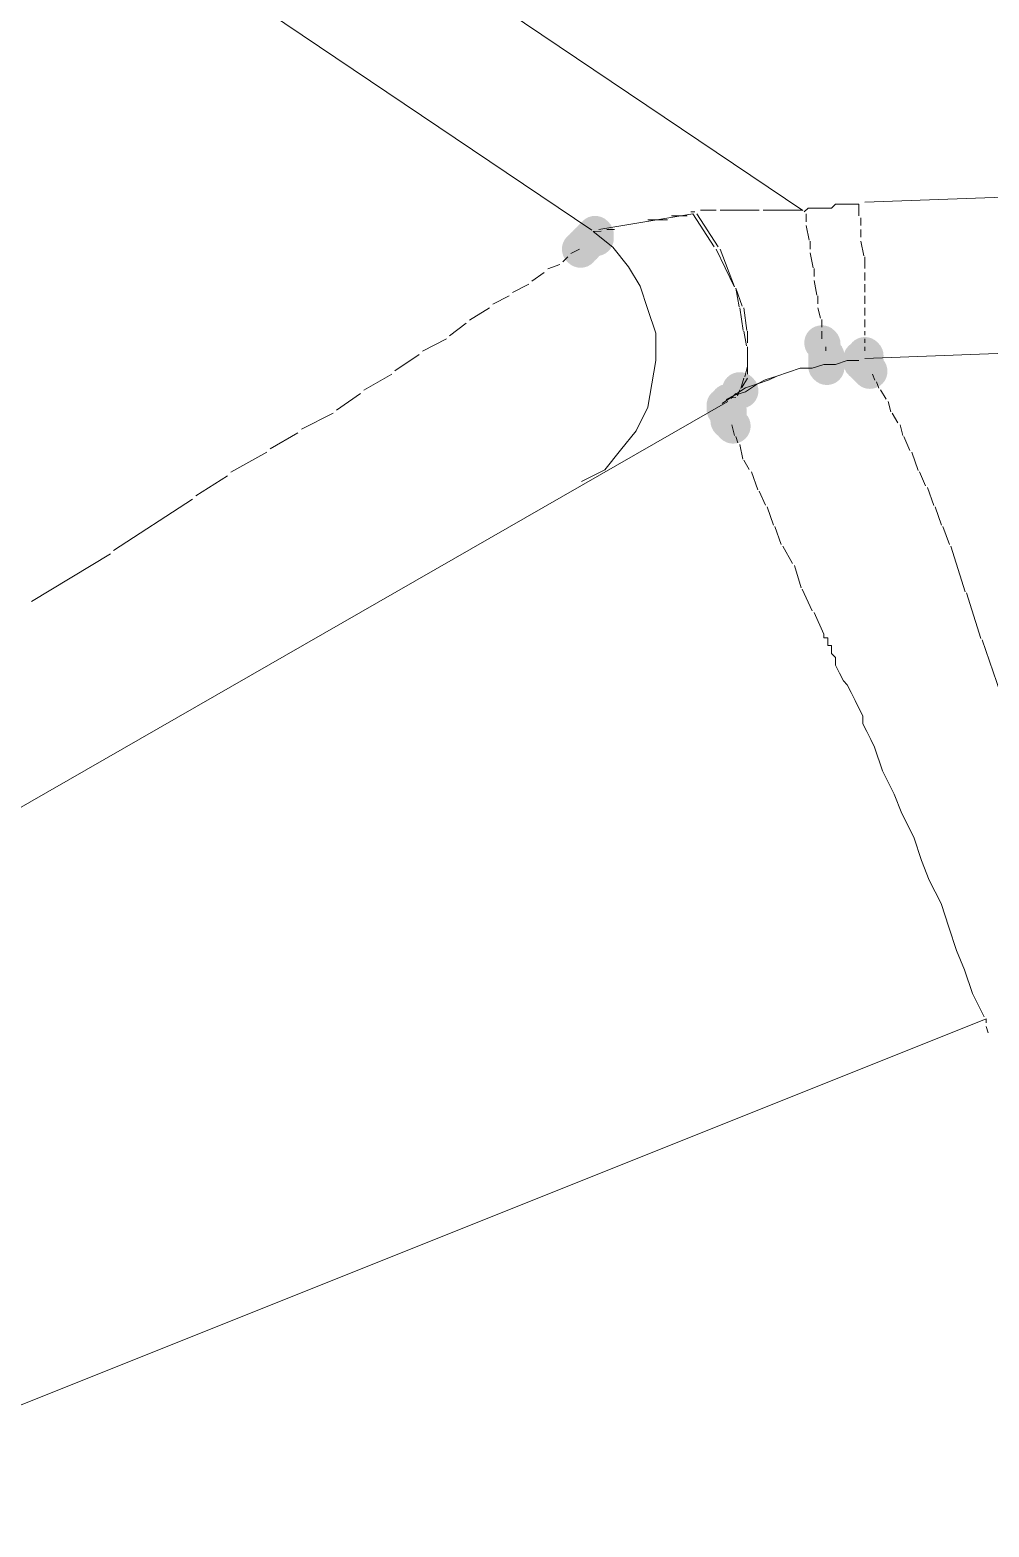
# Model space of a CAD drawing. Header units: millimetres. Extents: x 0 to 297, y 0 to 208.
# Drawn here: x 218.29 to 223, y 151.14 to 158.48 of the extents above; entities that cross this region are included whole.
import ezdxf

# ---------------------------------------------------------------- set-up
doc = ezdxf.new("R2010")
doc.units = ezdxf.units.MM

msp = doc.modelspace()

# ---------------------------------------------------------------- hatches: boundary and pattern name
h = msp.add_hatch(color=7)
h.dxf.hatch_style = 2
h.paths.add_polyline_path([(221.437553, 157.655453), (221.437553, 157.482944)])
h = msp.add_hatch(color=7)
edge = h.paths.add_edge_path(flags=0)
edge.add_spline(control_points=[(221.067096, 157.486256), (221.033551, 157.519801), (220.97866, 157.519801), (220.945115, 157.486256), (220.91157, 157.452711), (220.91157, 157.397819), (220.945115, 157.364274), (220.945115, 157.364274), (220.950759, 157.35863), (220.950759, 157.35863), (220.984304, 157.325085), (221.039196, 157.325085), (221.072741, 157.35863), (221.106286, 157.392175), (221.106286, 157.447067), (221.072741, 157.480612), (221.072741, 157.480612), (221.067096, 157.486256), (221.067096, 157.486256)], knot_values=[0, 0, 0, 0, 1, 1, 1, 2, 2, 2, 3, 3, 3, 4, 4, 4, 5, 5, 5, 6, 6, 6, 6], degree=3, periodic=1)
h = msp.add_hatch(color=7)
edge = h.paths.add_edge_path(flags=0)
edge.add_spline(control_points=[(221.088434, 157.503661), (221.055988, 157.53827), (221.001125, 157.54004), (220.966516, 157.507594), (220.931906, 157.475148), (220.930137, 157.420284), (220.962583, 157.385675), (220.962583, 157.385675), (220.967874, 157.380031), (220.967874, 157.380031), (221.00032, 157.345422), (221.055184, 157.343652), (221.089793, 157.376098), (221.124402, 157.408544), (221.126172, 157.463407), (221.093726, 157.498016), (221.093726, 157.498016), (221.088434, 157.503661), (221.088434, 157.503661)], knot_values=[0, 0, 0, 0, 1, 1, 1, 2, 2, 2, 3, 3, 3, 4, 4, 4, 5, 5, 5, 6, 6, 6, 6], degree=3, periodic=1)
h = msp.add_hatch(color=7)
edge = h.paths.add_edge_path(flags=0)
edge.add_spline(control_points=[(221.088434, 157.503661), (221.055988, 157.53827), (221.001125, 157.54004), (220.966516, 157.507594), (220.931906, 157.475148), (220.930137, 157.420284), (220.962583, 157.385675), (220.962583, 157.385675), (220.967874, 157.380031), (220.967874, 157.380031), (221.00032, 157.345422), (221.055184, 157.343652), (221.089793, 157.376098), (221.124402, 157.408544), (221.126172, 157.463407), (221.093726, 157.498016), (221.093726, 157.498016), (221.088434, 157.503661), (221.088434, 157.503661)], knot_values=[0, 0, 0, 0, 1, 1, 1, 2, 2, 2, 3, 3, 3, 4, 4, 4, 5, 5, 5, 6, 6, 6, 6], degree=3, periodic=1)
h = msp.add_hatch(color=7)
edge = h.paths.add_edge_path(flags=0)
edge.add_spline(control_points=[(221.105549, 157.524709), (221.072004, 157.558254), (221.017112, 157.558254), (220.983567, 157.524709), (220.950022, 157.491164), (220.950022, 157.436272), (220.983567, 157.402727), (220.983567, 157.402727), (220.989212, 157.397083), (220.989212, 157.397083), (221.022757, 157.363538), (221.077649, 157.363538), (221.111194, 157.397083), (221.144739, 157.430628), (221.144739, 157.48552), (221.111194, 157.519065), (221.111194, 157.519065), (221.105549, 157.524709), (221.105549, 157.524709)], knot_values=[0, 0, 0, 0, 1, 1, 1, 2, 2, 2, 3, 3, 3, 4, 4, 4, 5, 5, 5, 6, 6, 6, 6], degree=3, periodic=1)
h = msp.add_hatch(color=7)
edge = h.paths.add_edge_path(flags=0)
edge.add_spline(control_points=[(221.105549, 157.524709), (221.072004, 157.558254), (221.017112, 157.558254), (220.983567, 157.524709), (220.950022, 157.491164), (220.950022, 157.436272), (220.983567, 157.402727), (220.983567, 157.402727), (220.989212, 157.397083), (220.989212, 157.397083), (221.022757, 157.363538), (221.077649, 157.363538), (221.111194, 157.397083), (221.144739, 157.430628), (221.144739, 157.48552), (221.111194, 157.519065), (221.111194, 157.519065), (221.105549, 157.524709), (221.105549, 157.524709)], knot_values=[0, 0, 0, 0, 1, 1, 1, 2, 2, 2, 3, 3, 3, 4, 4, 4, 5, 5, 5, 6, 6, 6, 6], degree=3, periodic=1)
h = msp.add_hatch(color=7)
edge = h.paths.add_edge_path(flags=0)
edge.add_spline(control_points=[(221.105549, 157.524709), (221.072004, 157.558254), (221.017112, 157.558254), (220.983567, 157.524709), (220.950022, 157.491164), (220.950022, 157.436272), (220.983567, 157.402727), (220.983567, 157.402727), (220.989212, 157.397083), (220.989212, 157.397083), (221.022757, 157.363538), (221.077649, 157.363538), (221.111194, 157.397083), (221.144739, 157.430628), (221.144739, 157.48552), (221.111194, 157.519065), (221.111194, 157.519065), (221.105549, 157.524709), (221.105549, 157.524709)], knot_values=[0, 0, 0, 0, 1, 1, 1, 2, 2, 2, 3, 3, 3, 4, 4, 4, 5, 5, 5, 6, 6, 6, 6], degree=3, periodic=1)
h = msp.add_hatch(color=7)
edge = h.paths.add_edge_path(flags=0)
edge.add_spline(control_points=[(221.105549, 157.524709), (221.072004, 157.558254), (221.017112, 157.558254), (220.983567, 157.524709), (220.950022, 157.491164), (220.950022, 157.436272), (220.983567, 157.402727), (220.983567, 157.402727), (220.989212, 157.397083), (220.989212, 157.397083), (221.022757, 157.363538), (221.077649, 157.363538), (221.111194, 157.397083), (221.144739, 157.430628), (221.144739, 157.48552), (221.111194, 157.519065), (221.111194, 157.519065), (221.105549, 157.524709), (221.105549, 157.524709)], knot_values=[0, 0, 0, 0, 1, 1, 1, 2, 2, 2, 3, 3, 3, 4, 4, 4, 5, 5, 5, 6, 6, 6, 6], degree=3, periodic=1)
h = msp.add_hatch(color=7)
edge = h.paths.add_edge_path(flags=0)
edge.add_spline(control_points=[(221.124599, 157.543759), (221.091054, 157.577304), (221.036162, 157.577304), (221.002617, 157.543759), (220.969072, 157.510214), (220.969072, 157.455322), (221.002617, 157.421777), (221.002617, 157.421777), (221.008262, 157.416133), (221.008262, 157.416133), (221.041807, 157.382588), (221.096699, 157.382588), (221.130244, 157.416133), (221.163789, 157.449678), (221.163789, 157.50457), (221.130244, 157.538115), (221.130244, 157.538115), (221.124599, 157.543759), (221.124599, 157.543759)], knot_values=[0, 0, 0, 0, 1, 1, 1, 2, 2, 2, 3, 3, 3, 4, 4, 4, 5, 5, 5, 6, 6, 6, 6], degree=3, periodic=1)
h = msp.add_hatch(color=7)
edge = h.paths.add_edge_path(flags=0)
edge.add_spline(control_points=[(221.124599, 157.524709), (221.091054, 157.558254), (221.036162, 157.558254), (221.002617, 157.524709), (220.969072, 157.491164), (220.969072, 157.436272), (221.002617, 157.402727), (221.002617, 157.402727), (221.008262, 157.397083), (221.008262, 157.397083), (221.041807, 157.363538), (221.096699, 157.363538), (221.130244, 157.397083), (221.163789, 157.430628), (221.163789, 157.48552), (221.130244, 157.519065), (221.130244, 157.519065), (221.124599, 157.524709), (221.124599, 157.524709)], knot_values=[0, 0, 0, 0, 1, 1, 1, 2, 2, 2, 3, 3, 3, 4, 4, 4, 5, 5, 5, 6, 6, 6, 6], degree=3, periodic=1)
h = msp.add_hatch(color=7)
h.dxf.hatch_style = 2
h.paths.add_polyline_path([(221.054083, 157.578547), (221.054083, 157.406039)])
h = msp.add_hatch(color=7)
h.dxf.hatch_style = 2
h.paths.add_polyline_path([(221.054083, 157.578547), (221.054083, 157.406039)])
h = msp.add_hatch(color=7)
edge = h.paths.add_edge_path(flags=0)
edge.add_spline(control_points=[(221.048046, 157.467206), (221.014501, 157.500751), (220.95961, 157.500751), (220.926065, 157.467206), (220.89252, 157.433661), (220.89252, 157.378769), (220.926065, 157.345224), (220.926065, 157.345224), (220.931709, 157.33958), (220.931709, 157.33958), (220.965254, 157.306035), (221.020146, 157.306035), (221.053691, 157.33958), (221.087236, 157.373125), (221.087236, 157.428017), (221.053691, 157.461562), (221.053691, 157.461562), (221.048046, 157.467206), (221.048046, 157.467206)], knot_values=[0, 0, 0, 0, 1, 1, 1, 2, 2, 2, 3, 3, 3, 4, 4, 4, 5, 5, 5, 6, 6, 6, 6], degree=3, periodic=1)
h = msp.add_hatch(color=7)
edge = h.paths.add_edge_path(flags=0)
edge.add_spline(control_points=[(222.236202, 157.007184), (222.202657, 157.040729), (222.147765, 157.040729), (222.11422, 157.007184), (222.080675, 156.973639), (222.080675, 156.918747), (222.11422, 156.885202), (222.11422, 156.885202), (222.119865, 156.879558), (222.119865, 156.879558), (222.15341, 156.846013), (222.208301, 156.846013), (222.241846, 156.879558), (222.275391, 156.913103), (222.275391, 156.967995), (222.241846, 157.00154), (222.241846, 157.00154), (222.236202, 157.007184), (222.236202, 157.007184)], knot_values=[0, 0, 0, 0, 1, 1, 1, 2, 2, 2, 3, 3, 3, 4, 4, 4, 5, 5, 5, 6, 6, 6, 6], degree=3, periodic=1)
h = msp.add_hatch(color=7)
edge = h.paths.add_edge_path(flags=0)
edge.add_spline(control_points=[(222.25754, 156.947683), (222.225093, 156.982292), (222.17023, 156.984062), (222.135621, 156.951616), (222.101012, 156.91917), (222.099242, 156.864307), (222.131688, 156.829698), (222.131688, 156.829698), (222.13698, 156.824053), (222.13698, 156.824053), (222.169426, 156.789444), (222.224289, 156.787674), (222.258898, 156.82012), (222.293507, 156.852566), (222.295277, 156.90743), (222.262831, 156.942039), (222.262831, 156.942039), (222.25754, 156.947683), (222.25754, 156.947683)], knot_values=[0, 0, 0, 0, 1, 1, 1, 2, 2, 2, 3, 3, 3, 4, 4, 4, 5, 5, 5, 6, 6, 6, 6], degree=3, periodic=1)
h = msp.add_hatch(color=7)
edge = h.paths.add_edge_path(flags=0)
edge.add_spline(control_points=[(222.25754, 156.928633), (222.225093, 156.963242), (222.17023, 156.965012), (222.135621, 156.932566), (222.101012, 156.90012), (222.099242, 156.845257), (222.131688, 156.810648), (222.131688, 156.810648), (222.13698, 156.805003), (222.13698, 156.805003), (222.169426, 156.770394), (222.224289, 156.768624), (222.258898, 156.80107), (222.293507, 156.833516), (222.295277, 156.88838), (222.262831, 156.922989), (222.262831, 156.922989), (222.25754, 156.928633), (222.25754, 156.928633)], knot_values=[0, 0, 0, 0, 1, 1, 1, 2, 2, 2, 3, 3, 3, 4, 4, 4, 5, 5, 5, 6, 6, 6, 6], degree=3, periodic=1)
h = msp.add_hatch(color=7)
edge = h.paths.add_edge_path(flags=0)
edge.add_spline(control_points=[(222.25754, 156.89018), (222.225093, 156.924789), (222.17023, 156.926559), (222.135621, 156.894113), (222.101012, 156.861667), (222.099242, 156.806804), (222.131688, 156.772195), (222.131688, 156.772195), (222.13698, 156.76655), (222.13698, 156.76655), (222.169426, 156.731941), (222.224289, 156.730171), (222.258898, 156.762617), (222.293507, 156.795063), (222.295277, 156.849927), (222.262831, 156.884536), (222.262831, 156.884536), (222.25754, 156.89018), (222.25754, 156.89018)], knot_values=[0, 0, 0, 0, 1, 1, 1, 2, 2, 2, 3, 3, 3, 4, 4, 4, 5, 5, 5, 6, 6, 6, 6], degree=3, periodic=1)
h = msp.add_hatch(color=7)
edge = h.paths.add_edge_path(flags=0)
edge.add_spline(control_points=[(222.25754, 156.89018), (222.225093, 156.924789), (222.17023, 156.926559), (222.135621, 156.894113), (222.101012, 156.861667), (222.099242, 156.806804), (222.131688, 156.772195), (222.131688, 156.772195), (222.13698, 156.76655), (222.13698, 156.76655), (222.169426, 156.731941), (222.224289, 156.730171), (222.258898, 156.762617), (222.293507, 156.795063), (222.295277, 156.849927), (222.262831, 156.884536), (222.262831, 156.884536), (222.25754, 156.89018), (222.25754, 156.89018)], knot_values=[0, 0, 0, 0, 1, 1, 1, 2, 2, 2, 3, 3, 3, 4, 4, 4, 5, 5, 5, 6, 6, 6, 6], degree=3, periodic=1)
h = msp.add_hatch(color=7)
edge = h.paths.add_edge_path(flags=0)
edge.add_spline(control_points=[(222.25754, 156.89018), (222.225093, 156.924789), (222.17023, 156.926559), (222.135621, 156.894113), (222.101012, 156.861667), (222.099242, 156.806804), (222.131688, 156.772195), (222.131688, 156.772195), (222.13698, 156.76655), (222.13698, 156.76655), (222.169426, 156.731941), (222.224289, 156.730171), (222.258898, 156.762617), (222.293507, 156.795063), (222.295277, 156.849927), (222.262831, 156.884536), (222.262831, 156.884536), (222.25754, 156.89018), (222.25754, 156.89018)], knot_values=[0, 0, 0, 0, 1, 1, 1, 2, 2, 2, 3, 3, 3, 4, 4, 4, 5, 5, 5, 6, 6, 6, 6], degree=3, periodic=1)
h = msp.add_hatch(color=7)
edge = h.paths.add_edge_path(flags=0)
edge.add_spline(control_points=[(222.25754, 156.89018), (222.225093, 156.924789), (222.17023, 156.926559), (222.135621, 156.894113), (222.101012, 156.861667), (222.099242, 156.806804), (222.131688, 156.772195), (222.131688, 156.772195), (222.13698, 156.76655), (222.13698, 156.76655), (222.169426, 156.731941), (222.224289, 156.730171), (222.258898, 156.762617), (222.293507, 156.795063), (222.295277, 156.849927), (222.262831, 156.884536), (222.262831, 156.884536), (222.25754, 156.89018), (222.25754, 156.89018)], knot_values=[0, 0, 0, 0, 1, 1, 1, 2, 2, 2, 3, 3, 3, 4, 4, 4, 5, 5, 5, 6, 6, 6, 6], degree=3, periodic=1)
h = msp.add_hatch(color=7)
edge = h.paths.add_edge_path(flags=0)
edge.add_spline(control_points=[(222.255605, 156.911228), (222.22206, 156.944773), (222.167168, 156.944773), (222.133623, 156.911228), (222.100078, 156.877683), (222.100078, 156.822792), (222.133623, 156.789247), (222.133623, 156.789247), (222.138915, 156.783955), (222.138915, 156.783955), (222.17246, 156.75041), (222.227351, 156.75041), (222.260896, 156.783955), (222.294441, 156.8175), (222.294441, 156.872392), (222.260896, 156.905937), (222.260896, 156.905937), (222.255605, 156.911228), (222.255605, 156.911228)], knot_values=[0, 0, 0, 0, 1, 1, 1, 2, 2, 2, 3, 3, 3, 4, 4, 4, 5, 5, 5, 6, 6, 6, 6], degree=3, periodic=1)
h = msp.add_hatch(color=7)
edge = h.paths.add_edge_path(flags=0)
edge.add_spline(control_points=[(222.255605, 156.911228), (222.22206, 156.944773), (222.167168, 156.944773), (222.133623, 156.911228), (222.100078, 156.877683), (222.100078, 156.822792), (222.133623, 156.789247), (222.133623, 156.789247), (222.138915, 156.783955), (222.138915, 156.783955), (222.17246, 156.75041), (222.227351, 156.75041), (222.260896, 156.783955), (222.294441, 156.8175), (222.294441, 156.872392), (222.260896, 156.905937), (222.260896, 156.905937), (222.255605, 156.911228), (222.255605, 156.911228)], knot_values=[0, 0, 0, 0, 1, 1, 1, 2, 2, 2, 3, 3, 3, 4, 4, 4, 5, 5, 5, 6, 6, 6, 6], degree=3, periodic=1)
h = msp.add_hatch(color=7)
edge = h.paths.add_edge_path(flags=0)
edge.add_spline(control_points=[(222.425762, 156.913163), (222.391153, 156.945609), (222.33629, 156.943839), (222.303844, 156.90923), (222.271398, 156.874621), (222.273168, 156.819758), (222.307777, 156.787312), (222.307777, 156.787312), (222.313421, 156.78202), (222.313421, 156.78202), (222.34803, 156.749574), (222.402893, 156.751344), (222.43534, 156.785953), (222.467786, 156.820562), (222.466016, 156.875425), (222.431407, 156.907871), (222.431407, 156.907871), (222.425762, 156.913163), (222.425762, 156.913163)], knot_values=[0, 0, 0, 0, 1, 1, 1, 2, 2, 2, 3, 3, 3, 4, 4, 4, 5, 5, 5, 6, 6, 6, 6], degree=3, periodic=1)
h = msp.add_hatch(color=7)
edge = h.paths.add_edge_path(flags=0)
edge.add_spline(control_points=[(222.425762, 156.913163), (222.391153, 156.945609), (222.33629, 156.943839), (222.303844, 156.90923), (222.271398, 156.874621), (222.273168, 156.819758), (222.307777, 156.787312), (222.307777, 156.787312), (222.313421, 156.78202), (222.313421, 156.78202), (222.34803, 156.749574), (222.402893, 156.751344), (222.43534, 156.785953), (222.467786, 156.820562), (222.466016, 156.875425), (222.431407, 156.907871), (222.431407, 156.907871), (222.425762, 156.913163), (222.425762, 156.913163)], knot_values=[0, 0, 0, 0, 1, 1, 1, 2, 2, 2, 3, 3, 3, 4, 4, 4, 5, 5, 5, 6, 6, 6, 6], degree=3, periodic=1)
h = msp.add_hatch(color=7)
edge = h.paths.add_edge_path(flags=0)
edge.add_spline(control_points=[(222.425762, 156.913163), (222.391153, 156.945609), (222.33629, 156.943839), (222.303844, 156.90923), (222.271398, 156.874621), (222.273168, 156.819758), (222.307777, 156.787312), (222.307777, 156.787312), (222.313421, 156.78202), (222.313421, 156.78202), (222.34803, 156.749574), (222.402893, 156.751344), (222.43534, 156.785953), (222.467786, 156.820562), (222.466016, 156.875425), (222.431407, 156.907871), (222.431407, 156.907871), (222.425762, 156.913163), (222.425762, 156.913163)], knot_values=[0, 0, 0, 0, 1, 1, 1, 2, 2, 2, 3, 3, 3, 4, 4, 4, 5, 5, 5, 6, 6, 6, 6], degree=3, periodic=1)
h = msp.add_hatch(color=7)
edge = h.paths.add_edge_path(flags=0)
edge.add_spline(control_points=[(222.425762, 156.913163), (222.391153, 156.945609), (222.33629, 156.943839), (222.303844, 156.90923), (222.271398, 156.874621), (222.273168, 156.819758), (222.307777, 156.787312), (222.307777, 156.787312), (222.313421, 156.78202), (222.313421, 156.78202), (222.34803, 156.749574), (222.402893, 156.751344), (222.43534, 156.785953), (222.467786, 156.820562), (222.466016, 156.875425), (222.431407, 156.907871), (222.431407, 156.907871), (222.425762, 156.913163), (222.425762, 156.913163)], knot_values=[0, 0, 0, 0, 1, 1, 1, 2, 2, 2, 3, 3, 3, 4, 4, 4, 5, 5, 5, 6, 6, 6, 6], degree=3, periodic=1)
h = msp.add_hatch(color=7)
edge = h.paths.add_edge_path(flags=0)
edge.add_spline(control_points=[(222.425762, 156.913163), (222.391153, 156.945609), (222.33629, 156.943839), (222.303844, 156.90923), (222.271398, 156.874621), (222.273168, 156.819758), (222.307777, 156.787312), (222.307777, 156.787312), (222.313421, 156.78202), (222.313421, 156.78202), (222.34803, 156.749574), (222.402893, 156.751344), (222.43534, 156.785953), (222.467786, 156.820562), (222.466016, 156.875425), (222.431407, 156.907871), (222.431407, 156.907871), (222.425762, 156.913163), (222.425762, 156.913163)], knot_values=[0, 0, 0, 0, 1, 1, 1, 2, 2, 2, 3, 3, 3, 4, 4, 4, 5, 5, 5, 6, 6, 6, 6], degree=3, periodic=1)
h = msp.add_hatch(color=7)
edge = h.paths.add_edge_path(flags=0)
edge.add_spline(control_points=[(222.425762, 156.913163), (222.391153, 156.945609), (222.33629, 156.943839), (222.303844, 156.90923), (222.271398, 156.874621), (222.273168, 156.819758), (222.307777, 156.787312), (222.307777, 156.787312), (222.313421, 156.78202), (222.313421, 156.78202), (222.34803, 156.749574), (222.402893, 156.751344), (222.43534, 156.785953), (222.467786, 156.820562), (222.466016, 156.875425), (222.431407, 156.907871), (222.431407, 156.907871), (222.425762, 156.913163), (222.425762, 156.913163)], knot_values=[0, 0, 0, 0, 1, 1, 1, 2, 2, 2, 3, 3, 3, 4, 4, 4, 5, 5, 5, 6, 6, 6, 6], degree=3, periodic=1)
h = msp.add_hatch(color=7)
edge = h.paths.add_edge_path(flags=0)
edge.add_spline(control_points=[(222.425762, 156.913163), (222.391153, 156.945609), (222.33629, 156.943839), (222.303844, 156.90923), (222.271398, 156.874621), (222.273168, 156.819758), (222.307777, 156.787312), (222.307777, 156.787312), (222.313421, 156.78202), (222.313421, 156.78202), (222.34803, 156.749574), (222.402893, 156.751344), (222.43534, 156.785953), (222.467786, 156.820562), (222.466016, 156.875425), (222.431407, 156.907871), (222.431407, 156.907871), (222.425762, 156.913163), (222.425762, 156.913163)], knot_values=[0, 0, 0, 0, 1, 1, 1, 2, 2, 2, 3, 3, 3, 4, 4, 4, 5, 5, 5, 6, 6, 6, 6], degree=3, periodic=1)
h = msp.add_hatch(color=7)
edge = h.paths.add_edge_path(flags=0)
edge.add_spline(control_points=[(222.42776, 156.930631), (222.394215, 156.964176), (222.339324, 156.964176), (222.305779, 156.930631), (222.272234, 156.897086), (222.272234, 156.842194), (222.305779, 156.808649), (222.305779, 156.808649), (222.311423, 156.803005), (222.311423, 156.803005), (222.344968, 156.76946), (222.39986, 156.76946), (222.433405, 156.803005), (222.46695, 156.83655), (222.46695, 156.891442), (222.433405, 156.924987), (222.433405, 156.924987), (222.42776, 156.930631), (222.42776, 156.930631)], knot_values=[0, 0, 0, 0, 1, 1, 1, 2, 2, 2, 3, 3, 3, 4, 4, 4, 5, 5, 5, 6, 6, 6, 6], degree=3, periodic=1)
h = msp.add_hatch(color=7)
edge = h.paths.add_edge_path(flags=0)
edge.add_spline(control_points=[(222.445165, 156.913163), (222.410556, 156.945609), (222.355693, 156.943839), (222.323247, 156.90923), (222.290801, 156.874621), (222.29257, 156.819758), (222.327179, 156.787312), (222.327179, 156.787312), (222.332824, 156.78202), (222.332824, 156.78202), (222.367433, 156.749574), (222.422296, 156.751344), (222.454742, 156.785953), (222.487188, 156.820562), (222.485419, 156.875425), (222.450809, 156.907871), (222.450809, 156.907871), (222.445165, 156.913163), (222.445165, 156.913163)], knot_values=[0, 0, 0, 0, 1, 1, 1, 2, 2, 2, 3, 3, 3, 4, 4, 4, 5, 5, 5, 6, 6, 6, 6], degree=3, periodic=1)
h = msp.add_hatch(color=7)
edge = h.paths.add_edge_path(flags=0)
edge.add_spline(control_points=[(222.447163, 156.949681), (222.413618, 156.983226), (222.358726, 156.983226), (222.325181, 156.949681), (222.291636, 156.916136), (222.291636, 156.861244), (222.325181, 156.827699), (222.325181, 156.827699), (222.330826, 156.822055), (222.330826, 156.822055), (222.364371, 156.78851), (222.419263, 156.78851), (222.452808, 156.822055), (222.486353, 156.8556), (222.486353, 156.910492), (222.452808, 156.944037), (222.452808, 156.944037), (222.447163, 156.949681), (222.447163, 156.949681)], knot_values=[0, 0, 0, 0, 1, 1, 1, 2, 2, 2, 3, 3, 3, 4, 4, 4, 5, 5, 5, 6, 6, 6, 6], degree=3, periodic=1)
h = msp.add_hatch(color=7)
edge = h.paths.add_edge_path(flags=0)
edge.add_spline(control_points=[(222.447163, 156.930631), (222.413618, 156.964176), (222.358726, 156.964176), (222.325181, 156.930631), (222.291636, 156.897086), (222.291636, 156.842194), (222.325181, 156.808649), (222.325181, 156.808649), (222.330826, 156.803005), (222.330826, 156.803005), (222.364371, 156.76946), (222.419263, 156.76946), (222.452808, 156.803005), (222.486353, 156.83655), (222.486353, 156.891442), (222.452808, 156.924987), (222.452808, 156.924987), (222.447163, 156.930631), (222.447163, 156.930631)], knot_values=[0, 0, 0, 0, 1, 1, 1, 2, 2, 2, 3, 3, 3, 4, 4, 4, 5, 5, 5, 6, 6, 6, 6], degree=3, periodic=1)
h = msp.add_hatch(color=7)
edge = h.paths.add_edge_path(flags=0)
edge.add_spline(control_points=[(222.447163, 156.892178), (222.413618, 156.925723), (222.358726, 156.925723), (222.325181, 156.892178), (222.291636, 156.858633), (222.291636, 156.803742), (222.325181, 156.770197), (222.325181, 156.770197), (222.330826, 156.764552), (222.330826, 156.764552), (222.364371, 156.731007), (222.419263, 156.731007), (222.452808, 156.764552), (222.486353, 156.798097), (222.486353, 156.852989), (222.452808, 156.886534), (222.452808, 156.886534), (222.447163, 156.892178), (222.447163, 156.892178)], knot_values=[0, 0, 0, 0, 1, 1, 1, 2, 2, 2, 3, 3, 3, 4, 4, 4, 5, 5, 5, 6, 6, 6, 6], degree=3, periodic=1)
h = msp.add_hatch(color=7)
edge = h.paths.add_edge_path(flags=0)
edge.add_spline(control_points=[(222.447163, 156.892178), (222.413618, 156.925723), (222.358726, 156.925723), (222.325181, 156.892178), (222.291636, 156.858633), (222.291636, 156.803742), (222.325181, 156.770197), (222.325181, 156.770197), (222.330826, 156.764552), (222.330826, 156.764552), (222.364371, 156.731007), (222.419263, 156.731007), (222.452808, 156.764552), (222.486353, 156.798097), (222.486353, 156.852989), (222.452808, 156.886534), (222.452808, 156.886534), (222.447163, 156.892178), (222.447163, 156.892178)], knot_values=[0, 0, 0, 0, 1, 1, 1, 2, 2, 2, 3, 3, 3, 4, 4, 4, 5, 5, 5, 6, 6, 6, 6], degree=3, periodic=1)
h = msp.add_hatch(color=7)
edge = h.paths.add_edge_path(flags=0)
edge.add_spline(control_points=[(222.466213, 156.873128), (222.432668, 156.906673), (222.377776, 156.906673), (222.344231, 156.873128), (222.310686, 156.839583), (222.310686, 156.784692), (222.344231, 156.751147), (222.344231, 156.751147), (222.349876, 156.745502), (222.349876, 156.745502), (222.383421, 156.711957), (222.438313, 156.711957), (222.471858, 156.745502), (222.505403, 156.779047), (222.505403, 156.833939), (222.471858, 156.867484), (222.471858, 156.867484), (222.466213, 156.873128), (222.466213, 156.873128)], knot_values=[0, 0, 0, 0, 1, 1, 1, 2, 2, 2, 3, 3, 3, 4, 4, 4, 5, 5, 5, 6, 6, 6, 6], degree=3, periodic=1)
h = msp.add_hatch(color=7)
edge = h.paths.add_edge_path(flags=0)
edge.add_spline(control_points=[(221.833683, 156.777173), (221.800138, 156.810718), (221.745246, 156.810718), (221.711701, 156.777173), (221.678156, 156.743628), (221.678156, 156.688736), (221.711701, 156.655191), (221.711701, 156.655191), (221.717345, 156.649547), (221.717345, 156.649547), (221.75089, 156.616002), (221.805782, 156.616002), (221.839327, 156.649547), (221.872872, 156.683092), (221.872872, 156.737983), (221.839327, 156.771528), (221.839327, 156.771528), (221.833683, 156.777173), (221.833683, 156.777173)], knot_values=[0, 0, 0, 0, 1, 1, 1, 2, 2, 2, 3, 3, 3, 4, 4, 4, 5, 5, 5, 6, 6, 6, 6], degree=3, periodic=1)
h = msp.add_hatch(color=7)
edge = h.paths.add_edge_path(flags=0)
edge.add_spline(control_points=[(221.755132, 156.683152), (221.720523, 156.715598), (221.665659, 156.713828), (221.633213, 156.679219), (221.600767, 156.64461), (221.602537, 156.589747), (221.637146, 156.557301), (221.637146, 156.557301), (221.642791, 156.552009), (221.642791, 156.552009), (221.6774, 156.519563), (221.732263, 156.521333), (221.764709, 156.555942), (221.797155, 156.590551), (221.795385, 156.645414), (221.760776, 156.67786), (221.760776, 156.67786), (221.755132, 156.683152), (221.755132, 156.683152)], knot_values=[0, 0, 0, 0, 1, 1, 1, 2, 2, 2, 3, 3, 3, 4, 4, 4, 5, 5, 5, 6, 6, 6, 6], degree=3, periodic=1)
h = msp.add_hatch(color=7)
edge = h.paths.add_edge_path(flags=0)
edge.add_spline(control_points=[(221.75713, 156.70062), (221.723585, 156.734165), (221.668693, 156.734165), (221.635148, 156.70062), (221.601603, 156.667075), (221.601603, 156.612183), (221.635148, 156.578638), (221.635148, 156.578638), (221.640792, 156.572994), (221.640792, 156.572994), (221.674337, 156.539449), (221.729229, 156.539449), (221.762774, 156.572994), (221.796319, 156.606539), (221.796319, 156.661431), (221.762774, 156.694976), (221.762774, 156.694976), (221.75713, 156.70062), (221.75713, 156.70062)], knot_values=[0, 0, 0, 0, 1, 1, 1, 2, 2, 2, 3, 3, 3, 4, 4, 4, 5, 5, 5, 6, 6, 6, 6], degree=3, periodic=1)
h = msp.add_hatch(color=7)
edge = h.paths.add_edge_path(flags=0)
edge.add_spline(control_points=[(221.75713, 156.70062), (221.723585, 156.734165), (221.668693, 156.734165), (221.635148, 156.70062), (221.601603, 156.667075), (221.601603, 156.612183), (221.635148, 156.578638), (221.635148, 156.578638), (221.640792, 156.572994), (221.640792, 156.572994), (221.674337, 156.539449), (221.729229, 156.539449), (221.762774, 156.572994), (221.796319, 156.606539), (221.796319, 156.661431), (221.762774, 156.694976), (221.762774, 156.694976), (221.75713, 156.70062), (221.75713, 156.70062)], knot_values=[0, 0, 0, 0, 1, 1, 1, 2, 2, 2, 3, 3, 3, 4, 4, 4, 5, 5, 5, 6, 6, 6, 6], degree=3, periodic=1)
h = msp.add_hatch(color=7)
edge = h.paths.add_edge_path(flags=0)
edge.add_spline(control_points=[(221.75713, 156.70062), (221.723585, 156.734165), (221.668693, 156.734165), (221.635148, 156.70062), (221.601603, 156.667075), (221.601603, 156.612183), (221.635148, 156.578638), (221.635148, 156.578638), (221.640792, 156.572994), (221.640792, 156.572994), (221.674337, 156.539449), (221.729229, 156.539449), (221.762774, 156.572994), (221.796319, 156.606539), (221.796319, 156.661431), (221.762774, 156.694976), (221.762774, 156.694976), (221.75713, 156.70062), (221.75713, 156.70062)], knot_values=[0, 0, 0, 0, 1, 1, 1, 2, 2, 2, 3, 3, 3, 4, 4, 4, 5, 5, 5, 6, 6, 6, 6], degree=3, periodic=1)
h = msp.add_hatch(color=7)
edge = h.paths.add_edge_path(flags=0)
edge.add_spline(control_points=[(221.774182, 156.683152), (221.739573, 156.715598), (221.684709, 156.713828), (221.652263, 156.679219), (221.619817, 156.64461), (221.621587, 156.589747), (221.656196, 156.557301), (221.656196, 156.557301), (221.661841, 156.552009), (221.661841, 156.552009), (221.69645, 156.519563), (221.751313, 156.521333), (221.783759, 156.555942), (221.816205, 156.590551), (221.814435, 156.645414), (221.779826, 156.67786), (221.779826, 156.67786), (221.774182, 156.683152), (221.774182, 156.683152)], knot_values=[0, 0, 0, 0, 1, 1, 1, 2, 2, 2, 3, 3, 3, 4, 4, 4, 5, 5, 5, 6, 6, 6, 6], degree=3, periodic=1)
h = msp.add_hatch(color=7)
edge = h.paths.add_edge_path(flags=0)
edge.add_spline(control_points=[(221.77618, 156.71967), (221.742635, 156.753215), (221.687743, 156.753215), (221.654198, 156.71967), (221.620653, 156.686125), (221.620653, 156.631233), (221.654198, 156.597688), (221.654198, 156.597688), (221.659842, 156.592044), (221.659842, 156.592044), (221.693387, 156.558499), (221.748279, 156.558499), (221.781824, 156.592044), (221.815369, 156.625589), (221.815369, 156.680481), (221.781824, 156.714026), (221.781824, 156.714026), (221.77618, 156.71967), (221.77618, 156.71967)], knot_values=[0, 0, 0, 0, 1, 1, 1, 2, 2, 2, 3, 3, 3, 4, 4, 4, 5, 5, 5, 6, 6, 6, 6], degree=3, periodic=1)
h = msp.add_hatch(color=7)
edge = h.paths.add_edge_path(flags=0)
edge.add_spline(control_points=[(221.77618, 156.662167), (221.742635, 156.695712), (221.687743, 156.695712), (221.654198, 156.662167), (221.620653, 156.628622), (221.620653, 156.573731), (221.654198, 156.540186), (221.654198, 156.540186), (221.659842, 156.534541), (221.659842, 156.534541), (221.693387, 156.500996), (221.748279, 156.500996), (221.781824, 156.534541), (221.815369, 156.568086), (221.815369, 156.622978), (221.781824, 156.656523), (221.781824, 156.656523), (221.77618, 156.662167), (221.77618, 156.662167)], knot_values=[0, 0, 0, 0, 1, 1, 1, 2, 2, 2, 3, 3, 3, 4, 4, 4, 5, 5, 5, 6, 6, 6, 6], degree=3, periodic=1)
h = msp.add_hatch(color=7)
edge = h.paths.add_edge_path(flags=0)
edge.add_spline(control_points=[(221.77618, 156.643117), (221.742635, 156.676662), (221.687743, 156.676662), (221.654198, 156.643117), (221.620653, 156.609572), (221.620653, 156.554681), (221.654198, 156.521136), (221.654198, 156.521136), (221.659842, 156.515491), (221.659842, 156.515491), (221.693387, 156.481946), (221.748279, 156.481946), (221.781824, 156.515491), (221.815369, 156.549036), (221.815369, 156.603928), (221.781824, 156.637473), (221.781824, 156.637473), (221.77618, 156.643117), (221.77618, 156.643117)], knot_values=[0, 0, 0, 0, 1, 1, 1, 2, 2, 2, 3, 3, 3, 4, 4, 4, 5, 5, 5, 6, 6, 6, 6], degree=3, periodic=1)
h = msp.add_hatch(color=7)
edge = h.paths.add_edge_path(flags=0)
edge.add_spline(control_points=[(221.77618, 156.624067), (221.742635, 156.657612), (221.687743, 156.657612), (221.654198, 156.624067), (221.620653, 156.590522), (221.620653, 156.535631), (221.654198, 156.502086), (221.654198, 156.502086), (221.659842, 156.496441), (221.659842, 156.496441), (221.693387, 156.462896), (221.748279, 156.462896), (221.781824, 156.496441), (221.815369, 156.529986), (221.815369, 156.584878), (221.781824, 156.618423), (221.781824, 156.618423), (221.77618, 156.624067), (221.77618, 156.624067)], knot_values=[0, 0, 0, 0, 1, 1, 1, 2, 2, 2, 3, 3, 3, 4, 4, 4, 5, 5, 5, 6, 6, 6, 6], degree=3, periodic=1)
h = msp.add_hatch(color=7)
edge = h.paths.add_edge_path(flags=0)
edge.add_spline(control_points=[(221.795583, 156.604665), (221.762038, 156.63821), (221.707146, 156.63821), (221.673601, 156.604665), (221.640056, 156.57112), (221.640056, 156.516228), (221.673601, 156.482683), (221.673601, 156.482683), (221.679245, 156.477038), (221.679245, 156.477038), (221.71279, 156.443493), (221.767682, 156.443493), (221.801227, 156.477038), (221.834772, 156.510583), (221.834772, 156.565475), (221.801227, 156.59902), (221.801227, 156.59902), (221.795583, 156.604665), (221.795583, 156.604665)], knot_values=[0, 0, 0, 0, 1, 1, 1, 2, 2, 2, 3, 3, 3, 4, 4, 4, 5, 5, 5, 6, 6, 6, 6], degree=3, periodic=1)

# ---------------------------------------------------------------- linework, layer by layer
at = {"color": 7, "lineweight": 15}
for points in [[(201.323222, 170.783549), (221.047733, 157.498643)], [(205.884639, 168.50284), (222.082783, 157.594599)], [(225.011897, 157.731829), (222.386172, 157.636226)], [(221.552558, 157.588249), (221.533156, 157.588249)], [(221.619586, 157.597774), (221.580075, 157.596715)], [(221.619586, 157.597774), (221.657686, 157.597774)], [(221.677089, 157.597774), (221.868647, 157.597774)], [(221.887697, 157.597774), (222.079608, 157.597774)], [(222.357244, 157.626701), (222.338194, 157.626701), (222.319144, 157.626701), (222.280692, 157.626701), (222.261642, 157.626701), (222.242239, 157.626701), (222.223189, 157.607299), (222.204139, 157.607299), (222.165686, 157.607299), (222.146636, 157.607299), (222.127233, 157.607299), (222.108183, 157.607299), (222.089133, 157.588249)], [(222.357244, 157.569199), (222.357244, 157.588249), (222.357244, 157.607299), (222.357244, 157.626701)], [(221.542681, 157.578724), (221.082306, 157.501465)], [(221.322547, 157.549796), (221.418503, 157.550149)], [(221.437553, 157.569199), (221.514458, 157.569551)], [(221.542681, 157.578724), (221.647103, 157.416799)], [(221.562083, 157.578724), (221.666506, 157.416799)], [(222.098658, 157.578724), (222.098658, 157.540271)], [(222.098658, 157.521221), (222.113122, 157.449254)], [(222.366769, 157.559674), (222.366769, 157.521221)], [(220.996581, 156.265685), (221.111586, 156.323188), (221.188139, 156.419143), (221.265044, 156.515099), (221.322547, 156.630104), (221.341597, 156.74511), (221.360647, 156.860115), (221.360647, 156.994171), (221.322547, 157.109176), (221.284094, 157.224182), (221.226592, 157.319785), (221.150039, 157.41574), (221.054083, 157.492293)], [(221.054083, 157.492293), (221.093242, 157.493351)], [(221.121111, 157.502171), (221.159564, 157.502171)], [(222.117708, 157.444668), (222.117708, 157.406215)], [(222.366769, 157.502171), (222.366769, 157.463718)], [(222.366769, 157.444668), (222.381586, 157.372349)], [(220.929553, 157.367763), (220.904858, 157.343068)], [(220.987056, 157.406215), (220.945428, 157.383638)], [(221.657686, 157.406215), (221.745175, 157.223124)], [(221.677089, 157.406215), (221.746586, 157.221713)], [(222.117708, 157.387165), (222.132172, 157.314846)], [(222.386172, 157.367763), (222.386172, 157.31026)], [(220.8911, 157.329663), (220.831833, 157.308496)], [(222.137111, 157.31026), (222.137111, 157.27216)], [(220.737994, 157.233707), (220.658619, 157.192785)], [(220.814547, 157.29121), (220.753164, 157.248876)], [(222.137111, 157.252757), (222.151575, 157.18079)], [(222.386172, 157.29121), (222.386172, 157.252757)], [(222.386172, 157.233707), (222.386172, 157.195254)], [(220.642039, 157.176204), (220.562664, 157.135282)], [(221.753642, 157.214657), (221.769164, 157.122582)], [(221.753642, 157.214657), (221.784686, 157.125757)], [(222.156161, 157.176204), (222.156161, 157.137751)], [(222.386172, 157.176204), (222.386172, 157.137751)], [(220.546083, 157.118701), (220.447306, 157.058024)], [(221.772692, 157.118701), (221.788919, 157.006871)], [(221.792094, 157.118701), (221.807969, 157.006871)], [(222.156161, 157.118701), (222.169214, 157.067196)], [(222.386172, 157.118701), (222.386172, 157.080249)], [(220.431078, 157.042149), (220.350292, 156.980413)], [(221.792094, 157.003696), (221.806558, 156.931729)], [(221.811144, 157.003696), (221.811144, 156.946193)], [(222.175211, 157.061199), (222.175211, 157.022746)], [(222.175211, 157.003696), (222.175211, 156.965243)], [(222.386172, 157.061199), (222.386172, 157.022746)], [(222.386172, 157.003696), (222.386172, 156.984646)], [(220.335475, 156.965243), (220.218, 156.905271)], [(221.811144, 156.927143), (221.811144, 156.850238)], [(221.811144, 156.927143), (221.811144, 156.86964)], [(222.194614, 156.927143), (222.194614, 156.90774)], [(225.414064, 156.984646), (222.386172, 156.86964)], [(222.386172, 156.965243), (222.386172, 156.946193)], [(222.386172, 156.927143), (222.386172, 156.90774)], [(220.201419, 156.88869), (220.082533, 156.80861)], [(222.357244, 156.860115), (222.299742, 156.860115), (222.242239, 156.840713), (222.184736, 156.840713), (222.127233, 156.821663), (222.069731, 156.821663), (222.012228, 156.802613), (221.954725, 156.78321), (221.897222, 156.76416), (221.859122, 156.74511), (221.801619, 156.706657), (221.744117, 156.687607), (221.686614, 156.649154)], [(222.357244, 156.860115), (222.299742, 156.860115), (222.242239, 156.840713), (222.184736, 156.840713), (222.127233, 156.821663), (222.069731, 156.821663), (222.012228, 156.802613), (221.954725, 156.78321), (221.916625, 156.76416), (221.859122, 156.74511), (221.801619, 156.725707), (221.744117, 156.687607), (221.705664, 156.668204)], [(220.067011, 156.792735), (219.930133, 156.71336)], [(221.811144, 156.831188), (221.798092, 156.779682)], [(221.811144, 156.850238), (221.811144, 156.792735)], [(222.424272, 156.792735), (222.434856, 156.763101)], [(221.772692, 156.716182), (221.762108, 156.686549)], [(221.792094, 156.773685), (221.778689, 156.722179)], [(221.811144, 156.773685), (221.783275, 156.726765)], [(222.443675, 156.754635), (222.454258, 156.724649)], [(222.462725, 156.716182), (222.490594, 156.669263)], [(221.715189, 156.658679), (216.403767, 153.608915)], [(219.913906, 156.697132), (219.795019, 156.616699)], [(221.753642, 156.697132), (221.728947, 156.672438)], [(221.753642, 156.677729), (221.732475, 156.675965)], [(222.501178, 156.658679), (222.514231, 156.607174)], [(219.779497, 156.601176), (219.623922, 156.522154)], [(222.520228, 156.601176), (222.548097, 156.554257)], [(219.606989, 156.505574), (219.470111, 156.425846)], [(221.734592, 156.543674), (221.747644, 156.492168)], [(221.753642, 156.486171), (221.764225, 156.456538)], [(222.558681, 156.543674), (222.571733, 156.492168)], [(222.577731, 156.486171), (222.607364, 156.418085)], [(221.772692, 156.448071), (221.787156, 156.375751)], [(219.453883, 156.409618), (219.278553, 156.311193)], [(221.792094, 156.371165), (221.819611, 156.324246)], [(222.616183, 156.409618), (222.647228, 156.320718)], [(219.261972, 156.294613), (219.105692, 156.195482)], [(221.830194, 156.313663), (221.861592, 156.225115)], [(222.654283, 156.313663), (222.684269, 156.245576)], [(221.868647, 156.21806), (221.898281, 156.149974)], [(222.692736, 156.23711), (222.724133, 156.14821)], [(219.089817, 156.179607), (218.703172, 155.927371)], [(221.9071, 156.141154), (221.938144, 156.052607)], [(222.731189, 156.141154), (222.762233, 156.052607)], [(221.9452, 156.045551), (221.976597, 155.956651)], [(222.769289, 156.045551), (222.800686, 155.956651)], [(218.687297, 155.911143), (218.301006, 155.67831)], [(221.983653, 155.949596), (222.031278, 155.863518)], [(222.807742, 155.949596), (222.878297, 155.725582)], [(222.041156, 155.85364), (222.073258, 155.744985)], [(222.079608, 155.738635), (222.128292, 155.632449)], [(222.884294, 155.719585), (222.95485, 155.495571)], [(222.137111, 155.623629), (222.185794, 155.517443)], [(222.242239, 155.403496), (222.223189, 155.422546), (222.223189, 155.441596), (222.223189, 155.460999), (222.204139, 155.460999), (222.204139, 155.480049), (222.204139, 155.499099), (222.184736, 155.499099), (222.184736, 155.518501)], [(222.9612, 155.489574), (223.050453, 155.227813)], [(222.43415, 154.962524), (222.414747, 155.000976), (222.395697, 155.039076), (222.376647, 155.077529), (222.376647, 155.115982), (222.357244, 155.154082), (222.338194, 155.192535), (222.319144, 155.230988), (222.299742, 155.269088), (222.280692, 155.28849), (222.261642, 155.32659), (222.242239, 155.365043), (222.242239, 155.403496)], [(222.970725, 153.640313), (222.913222, 153.755318), (222.874769, 153.870324), (222.836317, 153.965926), (222.798217, 154.080932), (222.759764, 154.195938), (222.702261, 154.310943), (222.664161, 154.406899), (222.625708, 154.521904), (222.568206, 154.63691), (222.529753, 154.732513), (222.47225, 154.847518), (222.43415, 154.962524)], [(222.98025, 153.630435), (216.750194, 151.137707)], [(222.98025, 153.630435), (222.98025, 153.611385)], [(222.98025, 153.592335), (222.990833, 153.562349)]]:
    msp.add_lwpolyline(points, dxfattribs=at)

doc.saveas('drawing.dxf')
